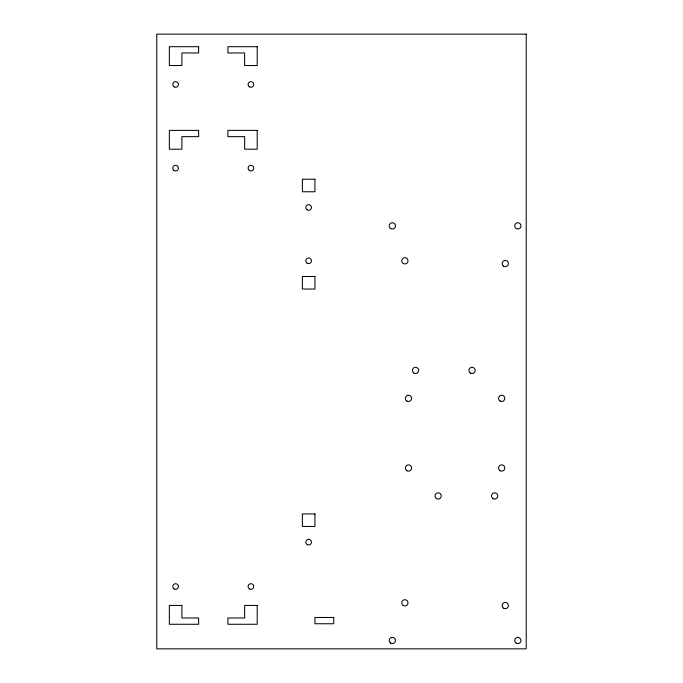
<?xml version="1.0" encoding="UTF-8"?>
<svg xmlns="http://www.w3.org/2000/svg" width="683" height="683" viewBox="0 0 683 683"><rect width="100%" height="100%" fill="white"/><g stroke="black" fill="none" stroke-linecap="round" stroke-linejoin="round"><path stroke-width="1.02" d="M526.217 34.15L156.783 34.15L156.783 648.85L526.217 648.85L526.217 34.15M198.625 46.7L169.341 46.7L169.341 65.525L181.891 65.525L181.891 52.975L198.625 52.975L198.625 46.7M257.201 46.7L227.909 46.7L227.909 52.975L244.642 52.975L244.642 65.525L257.201 65.525L257.201 46.7M198.625 130.376L169.341 130.376L169.341 149.201L181.891 149.201L181.891 136.651L198.625 136.651L198.625 130.376M257.201 130.376L227.909 130.376L227.909 136.651L244.642 136.651L244.642 149.201L257.201 149.201L257.201 130.376M314.931 179.219L302.381 179.219L302.381 191.769L314.931 191.769L314.931 179.219M314.931 276.495L302.381 276.495L302.381 289.046L314.931 289.046L314.931 276.495M314.931 513.923L302.381 513.923L302.381 526.473L314.931 526.473L314.931 513.923M181.891 605.445L169.341 605.445L169.341 624.271L198.625 624.271L198.625 617.995L181.891 617.995L181.891 605.445M257.201 605.445L244.642 605.445L244.642 617.995L227.909 617.995L227.909 624.271L257.201 624.271L257.201 605.445M333.756 617.475L314.931 617.475L314.931 623.75L333.756 623.75L333.756 617.475M307.248 544.607A2.826 2.826 0 0 0 311.482 542.165A2.826 2.826 0 0 0 307.248 539.715A2.826 2.826 0 0 0 307.248 544.607M174.199 588.959A2.826 2.826 0 0 0 178.434 586.509A2.826 2.826 0 0 0 174.199 584.067A2.826 2.826 0 0 0 174.199 588.959M174.028 170.477A2.826 2.826 0 0 0 178.434 168.334A2.826 2.826 0 0 0 174.378 165.593A2.826 2.826 0 0 0 174.028 170.477M249.508 588.959A2.826 2.826 0 0 0 253.743 586.509A2.826 2.826 0 0 0 249.508 584.067A2.826 2.826 0 0 0 249.508 588.959M249.338 170.477A2.826 2.826 0 0 0 253.734 168.334A2.826 2.826 0 0 0 249.688 165.593A2.826 2.826 0 0 0 249.338 170.477M390.761 228.592A3.142 3.142 0 0 0 395.474 225.868A3.142 3.142 0 0 0 390.761 223.153A3.142 3.142 0 0 0 390.761 228.592M403.311 263.527A3.142 3.142 0 0 0 408.024 260.804A3.142 3.142 0 0 0 403.311 258.089A3.142 3.142 0 0 0 403.311 263.527M500.118 470.724A3.142 3.142 0 0 0 504.822 468.009A3.142 3.142 0 0 0 500.118 465.285A3.142 3.142 0 0 0 500.118 470.724M436.386 498.53A3.142 3.142 0 0 0 441.278 496.157A3.142 3.142 0 0 0 436.77 493.109A3.142 3.142 0 0 0 436.386 498.53M503.73 608.263A3.142 3.142 0 0 0 508.434 605.548A3.142 3.142 0 0 0 503.73 602.833A3.142 3.142 0 0 0 503.73 608.263M470.271 373.02A3.142 3.142 0 0 0 475.163 370.647A3.142 3.142 0 0 0 470.664 367.599A3.142 3.142 0 0 0 470.271 373.02M406.923 470.724A3.142 3.142 0 0 0 411.627 468.009A3.142 3.142 0 0 0 406.923 465.285A3.142 3.142 0 0 0 406.923 470.724M503.533 266.122A3.142 3.142 0 0 0 508.425 263.749A3.142 3.142 0 0 0 503.926 260.701A3.142 3.142 0 0 0 503.533 266.122M413.796 373.02A3.142 3.142 0 0 0 418.679 370.647A3.142 3.142 0 0 0 414.18 367.599A3.142 3.142 0 0 0 413.796 373.02M403.311 605.548A3.142 3.142 0 0 0 408.024 602.824A3.142 3.142 0 0 0 403.311 600.109A3.142 3.142 0 0 0 403.311 605.548M493.058 498.65A3.142 3.142 0 0 0 497.762 495.935A3.142 3.142 0 0 0 493.058 493.22A3.142 3.142 0 0 0 493.058 498.65M516.28 228.592A3.142 3.142 0 0 0 520.984 225.868A3.142 3.142 0 0 0 516.28 223.153A3.142 3.142 0 0 0 516.28 228.592M390.574 643.079A3.142 3.142 0 0 0 395.466 640.705A3.142 3.142 0 0 0 390.958 637.657A3.142 3.142 0 0 0 390.574 643.079M516.28 643.198A3.142 3.142 0 0 0 520.984 640.483A3.142 3.142 0 0 0 516.28 637.768A3.142 3.142 0 0 0 516.28 643.198M406.923 401.066A3.142 3.142 0 0 0 411.627 398.343A3.142 3.142 0 0 0 406.923 395.628A3.142 3.142 0 0 0 406.923 401.066M500.118 401.066A3.142 3.142 0 0 0 504.822 398.343A3.142 3.142 0 0 0 500.118 395.628A3.142 3.142 0 0 0 500.118 401.066M174.028 86.801A2.826 2.826 0 0 0 178.434 84.658A2.826 2.826 0 0 0 174.378 81.917A2.826 2.826 0 0 0 174.028 86.801M249.338 86.801A2.826 2.826 0 0 0 253.734 84.658A2.826 2.826 0 0 0 249.688 81.917A2.826 2.826 0 0 0 249.338 86.801M307.077 209.801A2.826 2.826 0 0 0 311.474 207.666A2.826 2.826 0 0 0 307.427 204.926A2.826 2.826 0 0 0 307.077 209.801M307.077 263.143A2.826 2.826 0 0 0 311.474 261.008A2.826 2.826 0 0 0 307.427 258.268A2.826 2.826 0 0 0 307.077 263.143"/></g></svg>
